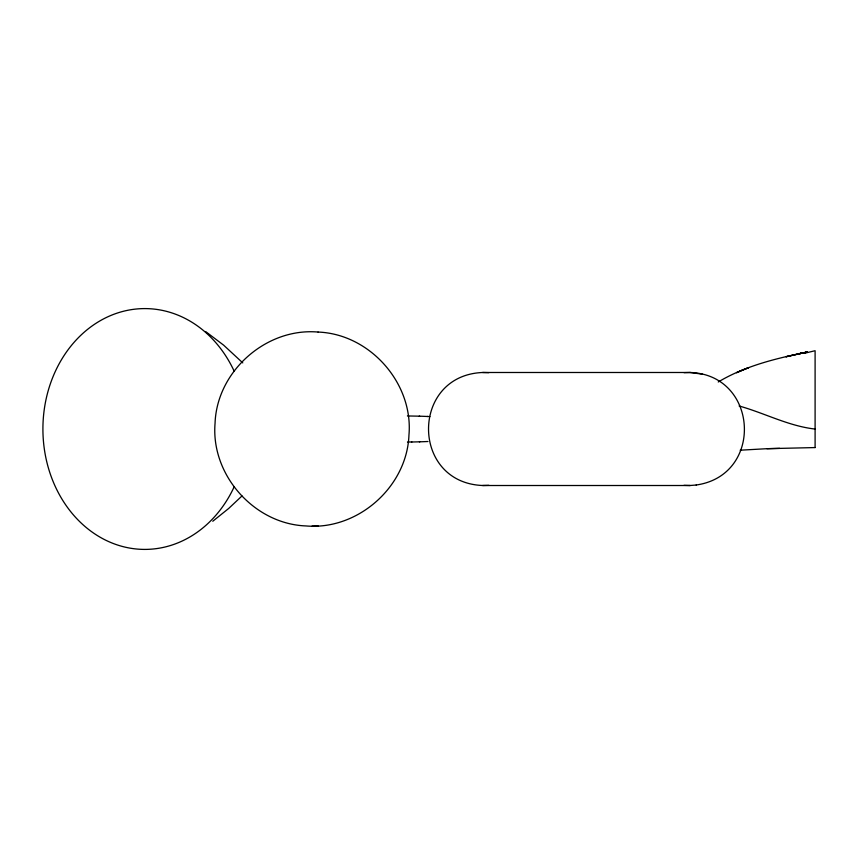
<?xml version="1.0" encoding="UTF-8"?>
<svg xmlns="http://www.w3.org/2000/svg" width="858" height="858" viewBox="0 0 858 858"><rect width="100%" height="100%" fill="white"/><g stroke="black" fill="none" stroke-linecap="round" stroke-linejoin="round"><path stroke-width="1.29" d="M241.988 495.956L228.625 508.515L212.773 521.246M718.253 381.982C745.484 365.701 776.694 358.301 807.432 351.984L785.939 356.767L807.432 351.941M805.297 353.067L815.1 350.718L815.1 447.565M696.192 485.006C764.081 475.45 758.633 374.646 690.089 372.49L482.764 372.49L488.824 372.651M318.061 332.057C266.216 327.509 216.838 371.267 215.058 423.262C210.714 474.86 254.15 523.938 305.877 525.933C357.636 530.523 407.024 486.969 408.955 435.049C413.492 383.311 369.948 333.998 318.071 332.057M482.839 372.49C410.446 375.182 410.424 482.818 482.839 485.51M740.175 450.203L766.934 448.691L815.1 447.565M690.014 485.51L696.288 485.006M407.486 442.042L411.851 441.988M419.433 441.838L427.981 441.505M766.934 448.691L779.707 448.369M312.022 526.126L318.157 525.933M684.03 372.651L690.089 372.49M488.888 485.349L482.764 485.51L690.089 485.51L683.965 485.349M411.486 442.009L419.787 441.816M702.337 374.163L690.014 372.49M407.432 415.958L419.626 416.184M419.262 416.162L427.606 416.484M427.263 416.452L429.89 416.602M815.1 429.054C788.534 426.083 764.639 413.095 739.146 405.995M205.609 331.542L223.627 345.152L242.782 362.891M234.223 486.701A120.41 101.888 -90 0 1 79.923 521.846A120.41 101.888 -90 0 1 79.923 336.154A120.41 101.888 -90 0 1 234.223 371.299M742.62 369.991L736.518 372.704L748.734 367.642L742.62 369.991M807.432 352.155L799.774 353.56L807.432 352.155"/></g></svg>
